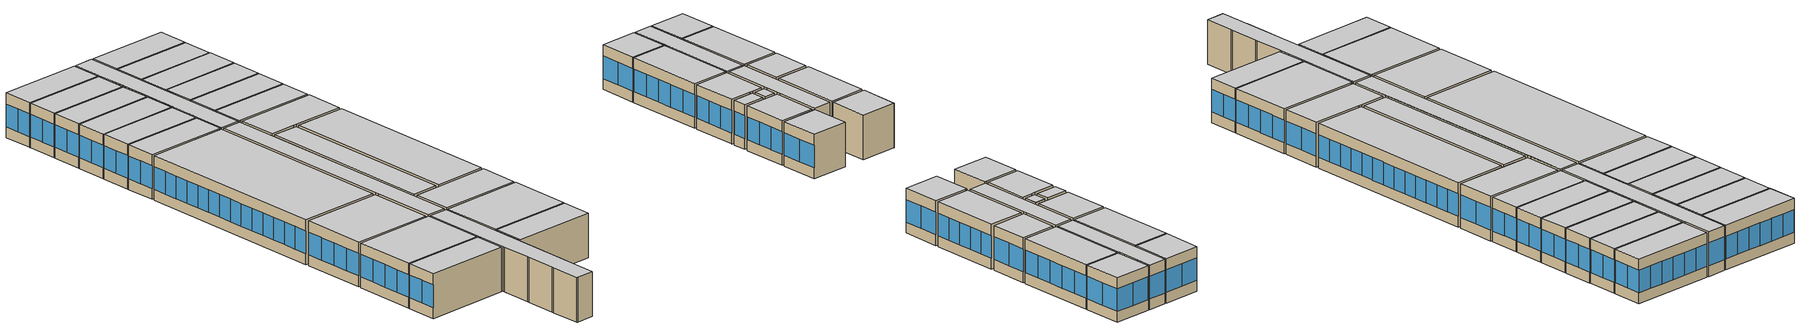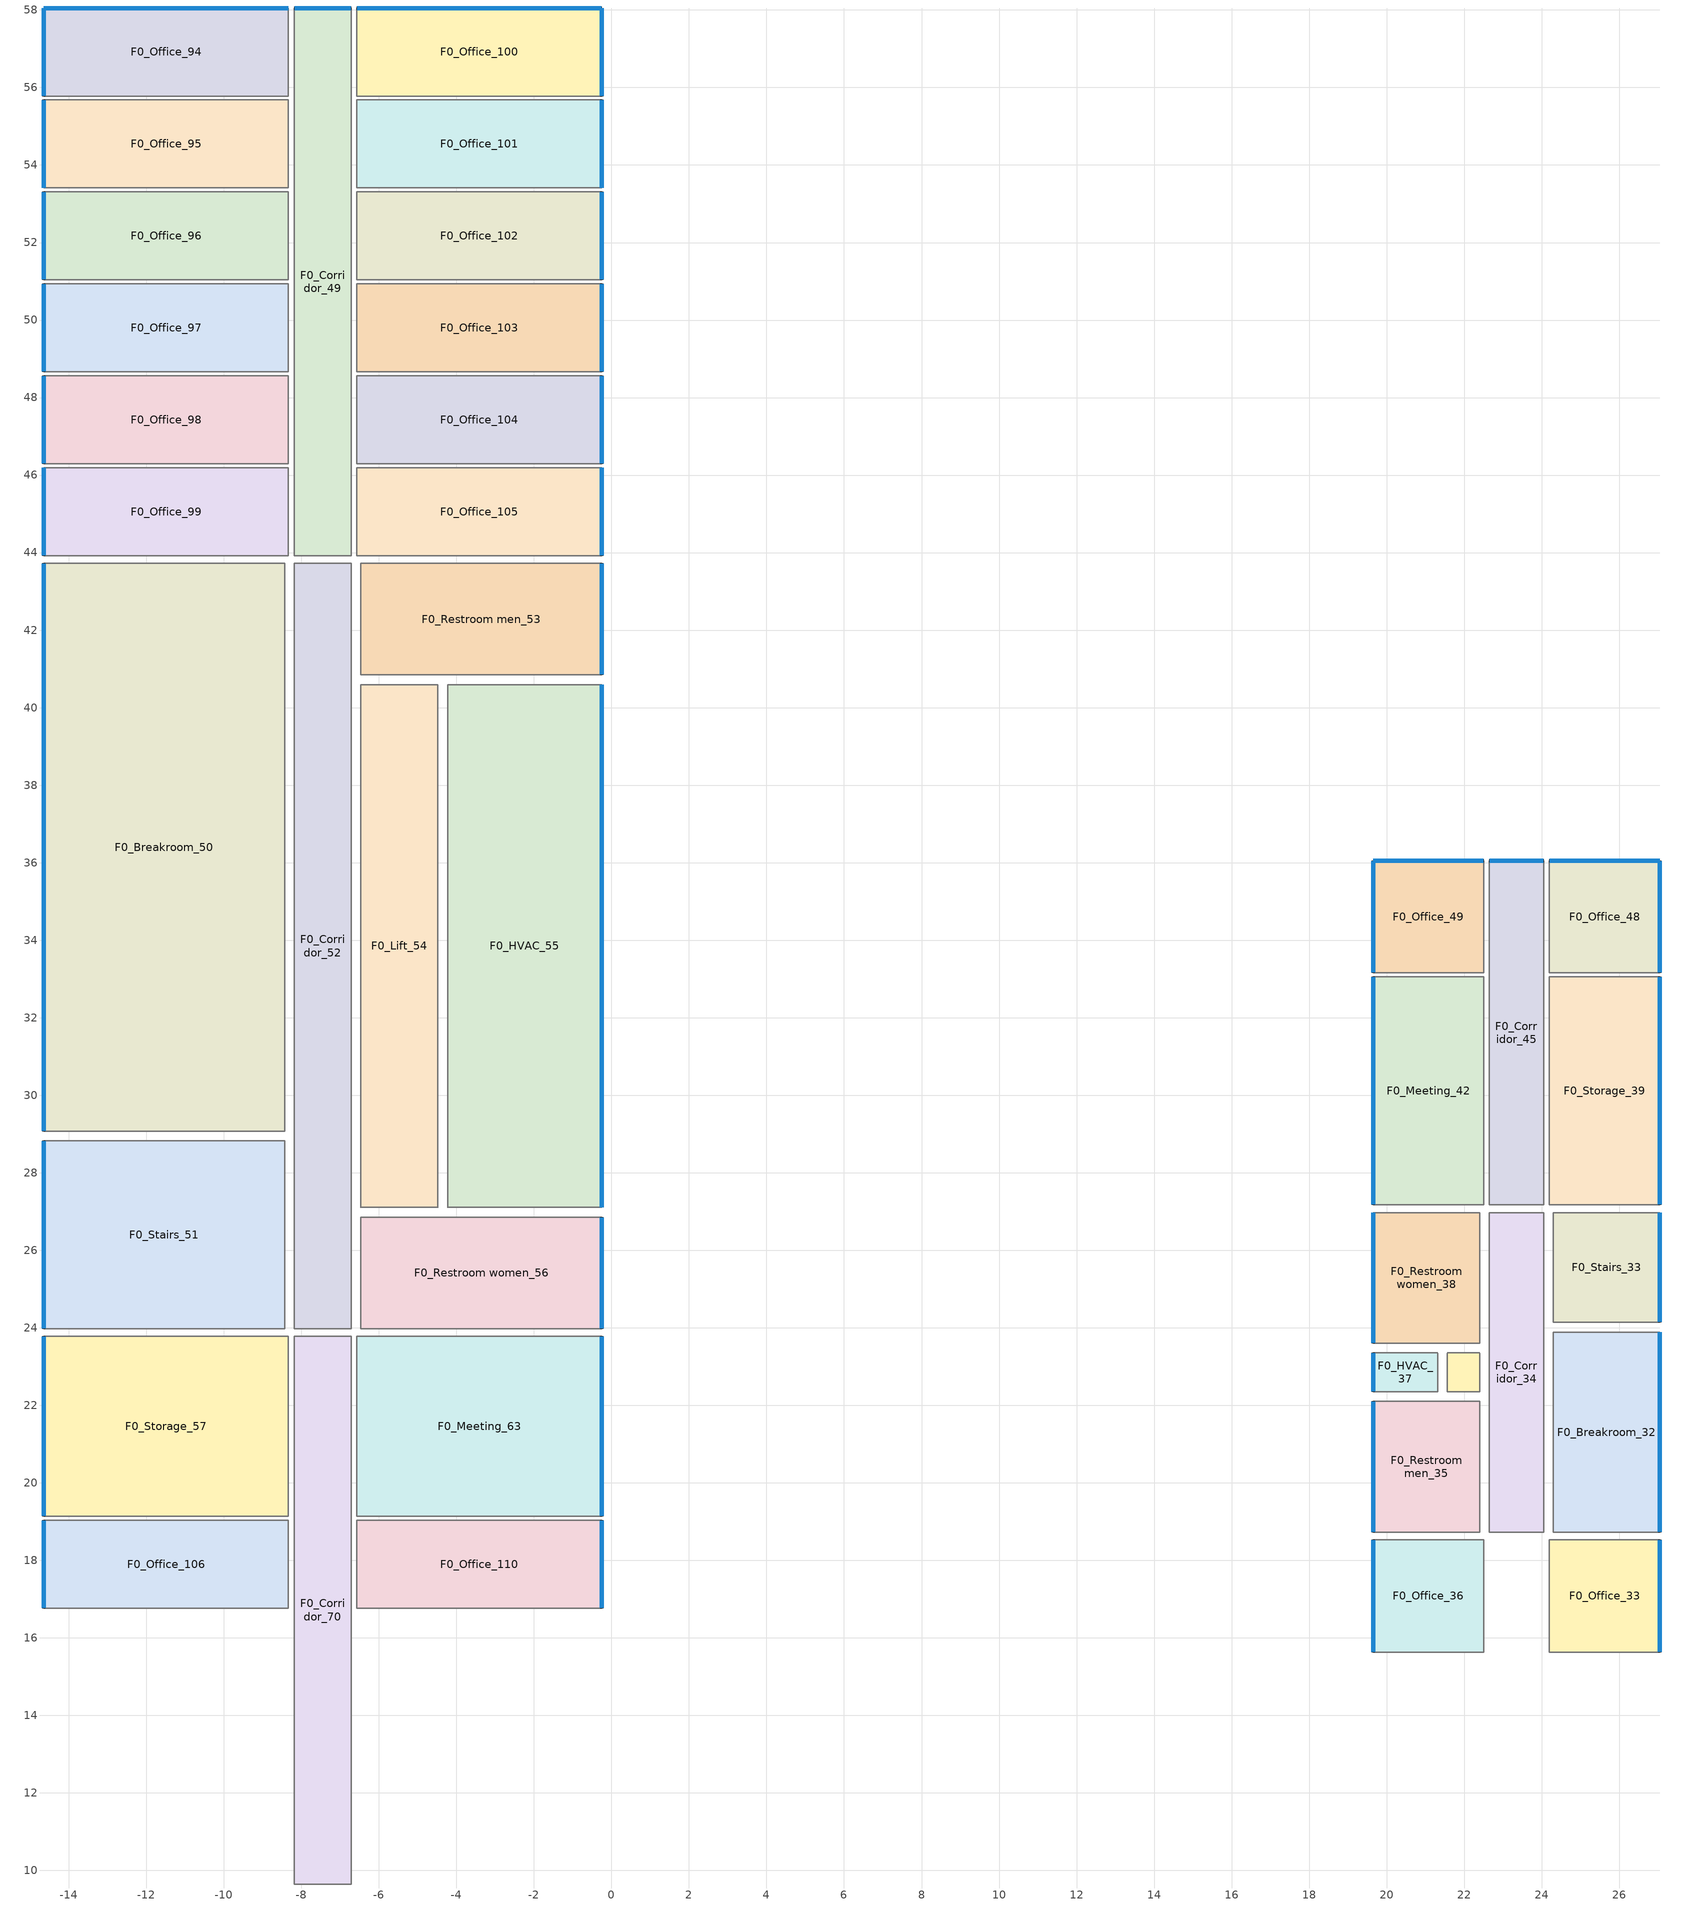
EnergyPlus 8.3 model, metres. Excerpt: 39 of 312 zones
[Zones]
F0_Office_33
 floor to F0_Office_14 (Geschossdecke): 27.05,15.63 24.2,15.63 24.2,18.53 27.05,18.53 z3.58
 wall outside (Aussenwand): 27.05,15.63 27.05,18.53 z3.58:6.85
 wall to F0_Corridor_31 (BüroTrennwandFlur): 24.2,18.53 24.2,15.63 z3.57:6.85
 wall adiabatic (BüroTrennwandFlur): 24.3,18.53 24.2,18.53 z3.57:6.85
 wall to F0_Breakroom_32 (BürotrennwandKern): 27.05,18.53 24.3,18.53 z3.57:6.85
 wall to F0_Office_32 (Bürotrennwand): 24.2,15.63 27.05,15.63 z3.57:6.85
 window (WindowConstruction_1001): 27.05,15.64 27.05,17.08 / 27.05,17.09 27.05,18.52 z4.38:6.03
 ceiling to F0_Office_52 (Geschossdecke_Rev): 27.05,18.53 24.2,18.53 24.2,15.63 27.05,15.63 z6.85
F0_Office_36
 floor to F0_Office_17 (Geschossdecke): 22.5,15.63 19.65,15.63 19.65,18.53 22.5,18.53 z3.58
 wall outside (Aussenwand): 19.65,18.53 19.65,15.63 z3.58:6.85
 wall adiabatic (BüroTrennwandFlur): 22.5,18.53 22.4,18.53 z3.57:6.85
 wall to F0_Restroom men_35 (BürotrennwandKern): 22.4,18.53 19.65,18.53 z3.57:6.85
 wall to F0_Corridor_31 (BüroTrennwandFlur): 22.5,15.63 22.5,18.53 z3.57:6.85
 wall to F0_Office_35 (Bürotrennwand): 19.65,15.63 22.5,15.63 z3.57:6.85
 window (WindowConstruction_1001): 19.65,18.52 19.65,17.09 / 19.65,17.08 19.65,15.64 z4.38:6.03
 ceiling to F0_Office_55 (Geschossdecke_Rev): 22.5,18.53 19.65,18.53 19.65,15.63 22.5,15.63 z6.85
F0_Office_48
 floor to F0_Office_18 (Geschossdecke): 27.05,33.16 24.2,33.16 24.2,36.05 27.05,36.05 z3.58
 wall outside (Aussenwand): 27.05,33.16 27.05,36.05 24.2,36.05 z3.58:6.85
 wall to F0_Corridor_45 (BüroTrennwandFlur): 24.2,36.05 24.2,33.16 z3.57:6.85
 wall to F0_Storage_39 (Bürotrennwand): 24.2,33.16 27.05,33.16 z3.57:6.85
 window (WindowConstruction_1001): 27.04,36.05 25.63,36.05 / 25.62,36.05 24.21,36.05 / 27.05,33.17 27.05,34.6 / 27.05,34.61 27.05,36.04 z4.38:6.03
 ceiling to F0_Office_66 (Geschossdecke_Rev): 27.05,36.05 24.2,36.05 24.2,33.16 27.05,33.16 z6.85
F0_Office_49
 floor to F0_Office_30 (Geschossdecke): 22.5,33.16 19.65,33.16 19.65,36.05 22.5,36.05 z3.58
 wall outside (Aussenwand): 22.5,36.05 19.65,36.05 19.65,33.16 z3.58:6.85
 wall to F0_Corridor_45 (BüroTrennwandFlur): 22.5,33.16 22.5,36.05 z3.57:6.85
 wall to F0_Meeting_42 (Bürotrennwand): 19.65,33.16 22.5,33.16 z3.57:6.85
 window (WindowConstruction_1001): 19.65,36.04 19.65,34.61 / 19.65,34.6 19.65,33.17 / 22.49,36.05 21.08,36.05 / 21.07,36.05 19.66,36.05 z4.38:6.03
 ceiling to F0_Office_67 (Geschossdecke_Rev): 22.5,36.05 19.65,36.05 19.65,33.16 22.5,33.16 z6.85
F0_Corridor_45
 floor to F0_Corridor_22 (Geschossdecke): 24.05,27.17 22.65,27.17 22.65,36.05 24.05,36.05 z3.58
 wall outside (Aussenwand): 24.05,36.05 22.65,36.05 z3.58:6.85
 wall adiabatic (BüroTrennwandFlur): 22.65,33.16 22.65,33.06 / 24.05,33.06 24.05,33.16 z3.57:6.85
 wall to F0_Meeting_42 (BüroTrennwandFlur): 22.65,33.06 22.65,27.17 z3.57:6.85
 wall to F0_Storage_39 (BüroTrennwandFlur): 24.05,27.17 24.05,33.06 z3.57:6.85
 wall to F0_Corridor_34 (BürotrennwandKern): 22.65,27.17 24.05,27.17 z3.57:6.85
 window (WindowConstruction_1001): 24.04,36.05 22.66,36.05 z4.38:6.04
 ceiling to F0_Corridor_68 (Geschossdecke_Rev): 24.05,36.05 22.65,36.05 22.65,27.17 24.05,27.17 z6.85
F0_Storage_39
 floor to F0_Storage_16 (Geschossdecke): 27.05,27.17 24.2,27.17 24.2,33.06 27.05,33.06 z3.58
 wall outside (Aussenwand): 27.05,27.17 27.05,33.06 z3.58:6.85
 wall adiabatic (BüroTrennwandFlur): 24.2,27.17 24.3,27.17 z3.57:6.85
 wall to F0_Stairs_33 (BürotrennwandKern): 24.3,27.17 27.05,27.17 z3.57:6.85
 window (WindowConstruction_1001): 27.05,27.18 27.05,28.35 / 27.05,28.36 27.05,29.52 / 27.05,29.53 27.05,30.7 / 27.05,30.71 27.05,31.87 / 27.05,31.88 27.05,33.05 z4.38:6.03
 ceiling to F0_Storage_62 (Geschossdecke_Rev): 27.05,33.06 24.2,33.06 24.2,27.17 27.05,27.17 z6.85
F0_Meeting_42
 floor to F0_Meeting_19 (Geschossdecke): 22.5,27.17 19.65,27.17 19.65,33.06 22.5,33.06 z3.58
 wall outside (Aussenwand): 19.65,33.06 19.65,27.17 z3.58:6.85
 wall adiabatic (BüroTrennwandFlur): 22.4,27.17 22.5,27.17 z3.57:6.85
 wall to F0_Restroom women_38 (BürotrennwandKern): 19.65,27.17 22.4,27.17 z3.57:6.85
 window (WindowConstruction_1001): 19.65,33.05 19.65,31.88 / 19.65,31.87 19.65,30.71 / 19.65,30.7 19.65,29.53 / 19.65,29.52 19.65,28.36 / 19.65,28.35 19.65,27.18 z4.38:6.03
 ceiling to F0_Meeting_65 (Geschossdecke_Rev): 22.5,33.06 19.65,33.06 19.65,27.17 22.5,27.17 z6.85
F0_Breakroom_32
 floor to F0_Breakroom_9 (Geschossdecke): 27.05,18.73 24.3,18.73 24.3,23.89 27.05,23.89 z3.58
 wall outside (Aussenwand): 27.05,18.73 27.05,23.89 z3.58:6.85
 wall to F0_Corridor_34 (TreppeKern): 24.3,23.89 24.3,18.73 z3.57:6.85
 wall to F0_Stairs_33 (TreppeKern): 27.05,23.89 24.3,23.89 z3.57:6.85
 window (WindowConstruction_1001): 27.05,18.74 27.05,19.76 / 27.05,19.77 27.05,20.79 / 27.05,20.8 27.05,21.82 / 27.05,21.83 27.05,22.85 / 27.05,22.86 27.05,23.88 z4.38:6.03
 ceiling to F0_Breakroom_55 (Geschossdecke_Rev): 27.05,23.89 24.3,23.89 24.3,18.73 27.05,18.73 z6.85
F0_Restroom men_35
 floor to F0_Restroom men_12 (Geschossdecke): 22.4,18.73 19.65,18.73 19.65,22.1 22.4,22.1 z3.58
 wall outside (Aussenwand): 19.65,22.1 19.65,18.73 z3.58:6.85
 wall adiabatic (BüroTrennwandFlur): 21.57,22.1 21.32,22.1 z3.57:6.85
 wall to F0_Lift_36 (TreppeKern): 22.4,22.1 21.57,22.1 z3.57:6.85
 wall to F0_HVAC_37 (TreppeKern): 21.32,22.1 19.65,22.1 z3.57:6.85
 wall to F0_Corridor_34 (TreppeKern): 22.4,18.73 22.4,22.1 z3.57:6.85
 window (WindowConstruction_1001): 19.65,22.09 19.65,20.98 / 19.65,20.97 19.65,19.86 / 19.65,19.85 19.65,18.74 z4.38:6.03
 ceiling to F0_Restroom men_58 (Geschossdecke_Rev): 22.4,22.1 19.65,22.1 19.65,18.73 22.4,18.73 z6.85
F0_Corridor_34
 floor to F0_Corridor_11 (Geschossdecke): 24.05,18.73 22.65,18.73 22.65,26.97 24.05,26.97 z3.58
 wall adiabatic (BüroTrennwandFlur): 22.65,22.35 22.65,22.1 / 22.65,23.6 22.65,23.35 / 24.05,23.89 24.05,24.14 z3.57:6.85
 wall to F0_Lift_36 (TreppeKern): 22.65,23.35 22.65,22.35 z3.57:6.85
 wall to F0_Restroom women_38 (TreppeKern): 22.65,26.97 22.65,23.6 z3.57:6.85
 wall to F0_Stairs_33 (TreppeKern): 24.05,24.14 24.05,26.97 z3.57:6.85
 wall to F0_Corridor_31 (BürotrennwandKern): 22.65,18.73 24.05,18.73 z3.57:6.85
 ceiling to F0_Corridor_57 (Geschossdecke_Rev): 24.05,26.97 22.65,26.97 22.65,18.73 24.05,18.73 z6.85
F0_Lift_36
 floor to F0_Lift_13 (Geschossdecke): 22.4,22.35 21.57,22.35 21.57,23.35 22.4,23.35 z3.58
 wall to F0_HVAC_37 (TreppeKern): 21.57,23.35 21.57,22.35 z3.57:6.85
 wall to F0_Restroom women_38 (TreppeKern): 22.4,23.35 21.57,23.35 z3.57:6.85
 ceiling to F0_Lift_59 (Geschossdecke_Rev): 22.4,23.35 21.57,23.35 21.57,22.35 22.4,22.35 z6.85
F0_HVAC_37
 floor to F0_HVAC_14 (Geschossdecke): 21.32,22.35 19.65,22.35 19.65,23.35 21.32,23.35 z3.58
 wall outside (Aussenwand): 19.65,23.35 19.65,22.35 z3.58:6.85
 wall to F0_Restroom women_38 (TreppeKern): 21.32,23.35 19.65,23.35 z3.57:6.85
 window (WindowConstruction_1001): 19.65,23.34 19.65,22.36 z4.38:6.05
 ceiling to F0_HVAC_60 (Geschossdecke_Rev): 21.32,23.35 19.65,23.35 19.65,22.35 21.32,22.35 z6.85
F0_Stairs_33
 floor to F0_Stairs_10 (Geschossdecke): 27.05,24.14 24.3,24.14 24.3,26.97 27.05,26.97 z3.58
 wall outside (Aussenwand): 27.05,24.14 27.05,26.97 z3.58:6.85
 window (WindowConstruction_1001): 27.05,24.15 27.05,25.55 / 27.05,25.56 27.05,26.96 z4.38:6.03
 ceiling to F0_Stairs_56 (Geschossdecke_Rev): 27.05,26.97 24.3,26.97 24.3,24.14 27.05,24.14 z6.85
F0_Restroom women_38
 floor to F0_Restroom women_15 (Geschossdecke): 22.4,23.6 19.65,23.6 19.65,26.97 22.4,26.97 z3.58
 wall outside (Aussenwand): 19.65,26.97 19.65,23.6 z3.58:6.85
 wall adiabatic (BüroTrennwandFlur): 21.32,23.6 21.57,23.6 z3.57:6.85
 window (WindowConstruction_1001): 19.65,26.96 19.65,25.85 / 19.65,25.84 19.65,24.73 / 19.65,24.72 19.65,23.61 z4.38:6.03
 ceiling to F0_Restroom women_61 (Geschossdecke_Rev): 22.4,26.97 19.65,26.97 19.65,23.6 22.4,23.6 z6.85
F0_Office_94
 floor to F0_Office_19 (Geschossdecke): -8.33,55.78 -14.65,55.78 -14.65,58.05 -8.33,58.05 z3.58
 wall outside (Aussenwand): -8.33,58.05 -14.65,58.05 -14.65,55.78 z3.58:6.85
 wall to F0_Corridor_49 (BüroTrennwandFlur): -8.33,55.78 -8.33,58.05 z3.57:6.85
 wall to F0_Office_95 (Bürotrennwand): -14.65,55.78 -8.33,55.78 z3.57:6.85
 window (WindowConstruction_1001): -14.65,58.04 -14.65,56.92 / -14.65,56.91 -14.65,55.79 / -8.34,58.05 -9.38,58.05 / -9.39,58.05 -10.43,58.05 / -10.44,58.05 -11.49,58.05 / -11.5,58.05 -12.54,58.05 / -12.55,58.05 -13.59,58.05 / -13.6,58.05 -14.64,58.05 z4.38:6.03
 ceiling to F0_Office_114 (Geschossdecke_Rev): -8.33,58.05 -14.65,58.05 -14.65,55.78 -8.33,55.78 z6.85
F0_Office_95
 floor to F0_Office_37 (Geschossdecke): -8.33,53.41 -14.65,53.41 -14.65,55.68 -8.33,55.68 z3.58
 wall outside (Aussenwand): -14.65,55.68 -14.65,53.41 z3.58:6.85
 wall to F0_Corridor_49 (BüroTrennwandFlur): -8.33,53.41 -8.33,55.68 z3.57:6.85
 wall to F0_Office_96 (Bürotrennwand): -14.65,53.41 -8.33,53.41 z3.57:6.85
 window (WindowConstruction_1001): -14.65,55.67 -14.65,54.55 / -14.65,54.54 -14.65,53.42 z4.38:6.03
 ceiling to F0_Office_115 (Geschossdecke_Rev): -8.33,55.68 -14.65,55.68 -14.65,53.41 -8.33,53.41 z6.85
F0_Office_96
 floor to F0_Office_68 (Geschossdecke): -8.33,51.03 -14.65,51.03 -14.65,53.31 -8.33,53.31 z3.58
 wall outside (Aussenwand): -14.65,53.31 -14.65,51.04 z3.58:6.85
 wall to F0_Corridor_49 (BüroTrennwandFlur): -8.33,51.03 -8.33,53.31 z3.57:6.85
 wall to F0_Office_97 (Bürotrennwand): -14.65,51.04 -8.33,51.04 z3.57:6.85
 window (WindowConstruction_1001): -14.65,53.3 -14.65,52.18 / -14.65,52.17 -14.65,51.05 z4.38:6.03
 ceiling to F0_Office_116 (Geschossdecke_Rev): -8.33,53.31 -14.65,53.31 -14.65,51.03 -8.33,51.03 z6.85
F0_Office_97
 floor to F0_Office_69 (Geschossdecke): -8.33,48.66 -14.65,48.66 -14.65,50.94 -8.33,50.94 z3.58
 wall outside (Aussenwand): -14.65,50.94 -14.65,48.66 z3.58:6.85
 wall to F0_Corridor_49 (BüroTrennwandFlur): -8.33,48.66 -8.33,50.94 z3.57:6.85
 wall to F0_Office_98 (Bürotrennwand): -14.65,48.66 -8.33,48.66 z3.57:6.85
 window (WindowConstruction_1001): -14.65,50.93 -14.65,49.8 / -14.65,49.8 -14.65,48.67 z4.38:6.03
 ceiling to F0_Office_117 (Geschossdecke_Rev): -8.33,50.94 -14.65,50.94 -14.65,48.66 -8.33,48.66 z6.85
F0_Office_98
 floor to F0_Office_70 (Geschossdecke): -8.33,46.29 -14.65,46.29 -14.65,48.56 -8.33,48.56 z3.58
 wall outside (Aussenwand): -14.65,48.56 -14.65,46.29 z3.58:6.85
 wall to F0_Corridor_49 (BüroTrennwandFlur): -8.33,46.29 -8.33,48.56 z3.57:6.85
 wall to F0_Office_99 (Bürotrennwand): -14.65,46.29 -8.33,46.29 z3.57:6.85
 window (WindowConstruction_1001): -14.65,48.55 -14.65,47.43 / -14.65,47.42 -14.65,46.3 z4.38:6.03
 ceiling to F0_Office_118 (Geschossdecke_Rev): -8.33,48.56 -14.65,48.56 -14.65,46.29 -8.33,46.29 z6.85
F0_Office_99
 floor to F0_Office_77 (Geschossdecke): -8.33,43.92 -14.65,43.92 -14.65,46.19 -8.33,46.19 z3.58
 wall outside (Aussenwand): -14.65,46.19 -14.65,43.92 z3.58:6.85
 wall to F0_Corridor_49 (BüroTrennwandFlur): -8.33,43.92 -8.33,46.19 z3.57:6.85
 wall adiabatic (BüroTrennwandFlur): -8.43,43.92 -8.33,43.92 z3.57:6.85
 wall to F0_Breakroom_50 (BürotrennwandKern): -14.65,43.92 -8.43,43.92 z3.57:6.85
 window (WindowConstruction_1001): -14.65,46.18 -14.65,45.06 / -14.65,45.05 -14.65,43.93 z4.38:6.03
 ceiling to F0_Office_119 (Geschossdecke_Rev): -8.33,46.19 -14.65,46.19 -14.65,43.92 -8.33,43.92 z6.85
F0_Office_100
 floor to F0_Office_78 (Geschossdecke): -0.25,55.78 -6.57,55.78 -6.57,58.05 -0.25,58.05 z3.58
 wall outside (Aussenwand): -0.25,55.78 -0.25,58.05 -6.57,58.05 z3.58:6.85
 wall to F0_Office_101 (Bürotrennwand): -6.57,55.78 -0.25,55.78 z3.57:6.85
 wall to F0_Corridor_49 (BüroTrennwandFlur): -6.57,58.05 -6.57,55.78 z3.57:6.85
 window (WindowConstruction_1001): -0.25,55.79 -0.25,56.91 / -0.25,56.92 -0.25,58.04 / -0.26,58.05 -1.3,58.05 / -1.31,58.05 -2.35,58.05 / -2.36,58.05 -3.4,58.05 / -3.41,58.05 -4.46,58.05 / -4.47,58.05 -5.51,58.05 / -5.52,58.05 -6.56,58.05 z4.38:6.03
 ceiling to F0_Office_120 (Geschossdecke_Rev): -0.25,58.05 -6.57,58.05 -6.57,55.78 -0.25,55.78 z6.85
F0_Office_101
 floor to F0_Office_79 (Geschossdecke): -0.25,53.41 -6.57,53.41 -6.57,55.68 -0.25,55.68 z3.58
 wall outside (Aussenwand): -0.25,53.41 -0.25,55.68 z3.58:6.85
 wall to F0_Office_102 (Bürotrennwand): -6.57,53.41 -0.25,53.41 z3.57:6.85
 wall to F0_Corridor_49 (BüroTrennwandFlur): -6.57,55.68 -6.57,53.41 z3.57:6.85
 window (WindowConstruction_1001): -0.25,53.42 -0.25,54.54 / -0.25,54.55 -0.25,55.67 z4.38:6.03
 ceiling to F0_Office_121 (Geschossdecke_Rev): -0.25,55.68 -6.57,55.68 -6.57,53.41 -0.25,53.41 z6.85
F0_Office_102
 floor to F0_Office_80 (Geschossdecke): -0.25,51.03 -6.57,51.03 -6.57,53.31 -0.25,53.31 z3.58
 wall outside (Aussenwand): -0.25,51.04 -0.25,53.31 z3.58:6.85
 wall to F0_Office_103 (Bürotrennwand): -6.57,51.04 -0.25,51.04 z3.57:6.85
 wall to F0_Corridor_49 (BüroTrennwandFlur): -6.57,53.31 -6.57,51.03 z3.57:6.85
 window (WindowConstruction_1001): -0.25,51.05 -0.25,52.17 / -0.25,52.18 -0.25,53.3 z4.38:6.03
 ceiling to F0_Office_122 (Geschossdecke_Rev): -0.25,53.31 -6.57,53.31 -6.57,51.03 -0.25,51.03 z6.85
F0_Office_103
 floor to F0_Office_81 (Geschossdecke): -0.25,48.66 -6.57,48.66 -6.57,50.94 -0.25,50.94 z3.58
 wall outside (Aussenwand): -0.25,48.66 -0.25,50.94 z3.58:6.85
 wall to F0_Office_104 (Bürotrennwand): -6.57,48.66 -0.25,48.66 z3.57:6.85
 wall to F0_Corridor_49 (BüroTrennwandFlur): -6.57,50.94 -6.57,48.66 z3.57:6.85
 window (WindowConstruction_1001): -0.25,48.67 -0.25,49.8 / -0.25,49.8 -0.25,50.93 z4.38:6.03
 ceiling to F0_Office_123 (Geschossdecke_Rev): -0.25,50.94 -6.57,50.94 -6.57,48.66 -0.25,48.66 z6.85
F0_Office_104
 floor to F0_Office_82 (Geschossdecke): -0.25,46.29 -6.57,46.29 -6.57,48.56 -0.25,48.56 z3.58
 wall outside (Aussenwand): -0.25,46.29 -0.25,48.56 z3.58:6.85
 wall to F0_Office_105 (Bürotrennwand): -6.57,46.29 -0.25,46.29 z3.57:6.85
 wall to F0_Corridor_49 (BüroTrennwandFlur): -6.57,48.56 -6.57,46.29 z3.57:6.85
 window (WindowConstruction_1001): -0.25,46.3 -0.25,47.42 / -0.25,47.43 -0.25,48.55 z4.38:6.03
 ceiling to F0_Office_124 (Geschossdecke_Rev): -0.25,48.56 -6.57,48.56 -6.57,46.29 -0.25,46.29 z6.85
F0_Office_105
 floor to F0_Office_83 (Geschossdecke): -0.25,43.92 -6.57,43.92 -6.57,46.19 -0.25,46.19 z3.58
 wall outside (Aussenwand): -0.25,43.92 -0.25,46.19 z3.58:6.85
 wall adiabatic (BüroTrennwandFlur): -6.57,43.92 -6.47,43.92 z3.57:6.85
 wall to F0_Restroom men_53 (BürotrennwandKern): -6.47,43.92 -0.25,43.92 z3.57:6.85
 wall to F0_Corridor_49 (BüroTrennwandFlur): -6.57,46.19 -6.57,43.92 z3.57:6.85
 window (WindowConstruction_1001): -0.25,43.93 -0.25,45.05 / -0.25,45.06 -0.25,46.18 z4.38:6.03
 ceiling to F0_Office_125 (Geschossdecke_Rev): -0.25,46.19 -6.57,46.19 -6.57,43.92 -0.25,43.92 z6.85
F0_Corridor_49
 floor to F0_Corridor_14 (Geschossdecke): -6.72,43.92 -8.18,43.92 -8.18,58.05 -6.72,58.05 z3.58
 wall outside (Aussenwand): -6.72,58.05 -8.18,58.05 z3.58:6.85
 wall adiabatic (BüroTrennwandFlur): -6.72,55.68 -6.72,55.78 / -6.72,50.94 -6.72,51.03 / -6.72,46.19 -6.72,46.29 / -6.72,48.56 -6.72,48.66 / -6.72,53.31 -6.72,53.41 / -8.18,55.78 -8.18,55.68 / -8.18,51.03 -8.18,50.94 / -8.18,46.29 -8.18,46.19 / -8.18,48.66 -8.18,48.56 / -8.18,53.41 -8.18,53.31 z3.57:6.85
 wall to F0_Corridor_52 (BürotrennwandKern): -8.18,43.92 -6.72,43.92 z3.57:6.85
 window (WindowConstruction_1001): -6.73,58.05 -8.17,58.05 z4.38:6.04
 ceiling to F0_Corridor_84 (Geschossdecke_Rev): -6.72,58.05 -8.18,58.05 -8.18,43.92 -6.72,43.92 z6.85
F0_Office_106
 floor to F0_Office_84 (Geschossdecke): -8.33,16.76 -14.65,16.76 -14.65,19.04 -8.33,19.04 z3.58
 wall outside (Aussenwand): -14.65,19.04 -14.65,16.76 z3.58:6.85
 wall to F0_Corridor_70 (BüroTrennwandFlur): -8.33,16.76 -8.33,19.04 z3.57:6.85
 wall to F0_Office_107 (Bürotrennwand): -14.65,16.76 -8.33,16.76 z3.57:6.85
 wall to F0_Storage_57 (Bürotrennwand): -8.33,19.04 -14.65,19.04 z3.57:6.85
 window (WindowConstruction_1001): -14.65,19.03 -14.65,17.91 / -14.65,17.89 -14.65,16.77 z4.38:6.03
 ceiling to F0_Office_126 (Geschossdecke_Rev): -8.33,19.04 -14.65,19.04 -14.65,16.76 -8.33,16.76 z6.85
F0_Office_110
 floor to F0_Office_89 (Geschossdecke): -0.25,16.76 -6.57,16.76 -6.57,19.04 -0.25,19.04 z3.58
 wall outside (Aussenwand): -0.25,16.76 -0.25,19.04 z3.58:6.85
 wall to F0_Office_111 (Bürotrennwand): -6.57,16.76 -0.25,16.76 z3.57:6.85
 wall to F0_Corridor_70 (BüroTrennwandFlur): -6.57,19.04 -6.57,16.76 z3.57:6.85
 wall to F0_Meeting_63 (Bürotrennwand): -0.25,19.04 -6.57,19.04 z3.57:6.85
 window (WindowConstruction_1001): -0.25,16.77 -0.25,17.89 / -0.25,17.91 -0.25,19.03 z4.38:6.03
 ceiling to F0_Office_130 (Geschossdecke_Rev): -0.25,19.04 -6.57,19.04 -6.57,16.76 -0.25,16.76 z6.85
F0_Corridor_70
 floor to F0_Corridor_35 (Geschossdecke): -6.72,9.65 -8.18,9.65 -8.18,23.78 -6.72,23.78 z3.58
 wall adiabatic (BüroTrennwandFlur): -6.72,19.04 -6.72,19.14 / -6.72,14.29 -6.72,14.39 / -6.72,11.92 -6.72,12.02 / -6.72,16.66 -6.72,16.76 / -8.18,9.65 -8.08,9.65 / -8.18,19.14 -8.18,19.04 / -8.18,14.39 -8.18,14.29 / -8.18,12.02 -8.18,11.92 / -8.18,16.76 -8.18,16.66 z3.57:6.85
 wall to F0_Office_111 (BüroTrennwandFlur): -6.72,14.39 -6.72,16.66 z3.57:6.85
 wall to F0_Office_112 (BüroTrennwandFlur): -6.72,12.02 -6.72,14.29 z3.57:6.85
 wall to F0_Office_113 (BüroTrennwandFlur): -6.72,9.65 -6.72,11.92 z3.57:6.85
 wall to F0_Meeting_63 (BüroTrennwandFlur): -6.72,19.14 -6.72,23.78 z3.57:6.85
 wall to F4_OpenSpace_163 (BürotrennwandKern): -8.08,9.65 -6.72,9.65 z3.57:6.85
 wall to F0_Office_107 (BüroTrennwandFlur): -8.18,16.66 -8.18,14.39 z3.57:6.85
 wall to F0_Office_108 (BüroTrennwandFlur): -8.18,14.29 -8.18,12.02 z3.57:6.85
 wall to F0_Office_109 (BüroTrennwandFlur): -8.18,11.92 -8.18,9.65 z3.57:6.85
 wall to F0_Storage_57 (BüroTrennwandFlur): -8.18,23.78 -8.18,19.14 z3.57:6.85
 wall to F0_Corridor_52 (BürotrennwandKern): -6.72,23.78 -8.18,23.78 z3.57:6.85
 ceiling to F0_Corridor_104 (Geschossdecke_Rev): -6.72,23.78 -8.18,23.78 -8.18,9.65 -6.72,9.65 z6.85
F0_Storage_57
 floor to F0_Storage_22 (Geschossdecke): -8.33,19.14 -14.65,19.14 -14.65,23.78 -8.33,23.78 z3.58
 wall outside (Aussenwand): -14.65,23.78 -14.65,19.14 z3.58:6.85
 wall adiabatic (BüroTrennwandFlur): -8.33,23.78 -8.43,23.78 z3.57:6.85
 wall to F0_Stairs_51 (BürotrennwandKern): -8.43,23.78 -14.65,23.78 z3.57:6.85
 window (WindowConstruction_1001): -14.65,23.77 -14.65,22.62 / -14.65,22.61 -14.65,21.46 / -14.65,21.45 -14.65,20.3 / -14.65,20.29 -14.65,19.15 z4.38:6.03
 ceiling to F0_Storage_92 (Geschossdecke_Rev): -8.33,23.78 -14.65,23.78 -14.65,19.14 -8.33,19.14 z6.85
F0_Meeting_63
 floor to F0_Meeting_28 (Geschossdecke): -0.25,19.14 -6.57,19.14 -6.57,23.78 -0.25,23.78 z3.58
 wall outside (Aussenwand): -0.25,19.14 -0.25,23.78 z3.58:6.85
 wall adiabatic (BüroTrennwandFlur): -6.47,23.78 -6.57,23.78 z3.57:6.85
 wall to F0_Restroom women_56 (BürotrennwandKern): -0.25,23.78 -6.47,23.78 z3.57:6.85
 window (WindowConstruction_1001): -0.25,19.15 -0.25,20.29 / -0.25,20.3 -0.25,21.45 / -0.25,21.46 -0.25,22.61 / -0.25,22.62 -0.25,23.77 z4.38:6.03
 ceiling to F0_Meeting_98 (Geschossdecke_Rev): -0.25,23.78 -6.57,23.78 -6.57,19.14 -0.25,19.14 z6.85
F0_Breakroom_50
 floor to F0_Breakroom_15 (Geschossdecke): -8.43,29.08 -14.65,29.08 -14.65,43.72 -8.43,43.72 z3.58
 wall outside (Aussenwand): -14.65,43.72 -14.65,29.08 z3.58:6.85
 wall to F0_Corridor_52 (TreppeKern): -8.43,29.08 -8.43,43.72 z3.57:6.85
 wall to F0_Stairs_51 (TreppeKern): -14.65,29.08 -8.43,29.08 z3.57:6.85
 window (WindowConstruction_1001): -14.65,43.71 -14.65,42.68 / -14.65,42.67 -14.65,41.63 / -14.65,41.62 -14.65,40.59 / -14.65,40.58 -14.65,39.54 / -14.65,39.53 -14.65,38.49 / -14.65,38.48 -14.65,37.45 / -14.65,37.44 -14.65,36.4 / -14.65,36.39 -14.65,35.36 / -14.65,35.35 -14.65,34.31 / -14.65,34.3 -14.65,33.27 / -14.65,33.26 -14.65,32.22 / -14.65,32.21 -14.65,31.18 / -14.65,31.17 -14.65,30.13 / -14.65,30.12 -14.65,29.09 z4.38:6.03
 ceiling to F0_Breakroom_85 (Geschossdecke_Rev): -8.43,43.72 -14.65,43.72 -14.65,29.08 -8.43,29.08 z6.85
F0_Restroom men_53
 floor to F0_Restroom men_18 (Geschossdecke): -0.25,40.85 -6.47,40.85 -6.47,43.72 -0.25,43.72 z3.58
 wall outside (Aussenwand): -0.25,40.85 -0.25,43.72 z3.58:6.85
 wall adiabatic (BüroTrennwandFlur): -4.48,40.85 -4.23,40.85 z3.57:6.85
 wall to F0_Lift_54 (TreppeKern): -6.47,40.85 -4.48,40.85 z3.57:6.85
 wall to F0_HVAC_55 (TreppeKern): -4.23,40.85 -0.25,40.85 z3.57:6.85
 wall to F0_Corridor_52 (TreppeKern): -6.47,43.72 -6.47,40.85 z3.57:6.85
 window (WindowConstruction_1001): -0.25,40.86 -0.25,42.28 / -0.25,42.29 -0.25,43.71 z4.38:6.03
 ceiling to F0_Restroom men_88 (Geschossdecke_Rev): -0.25,43.72 -6.47,43.72 -6.47,40.85 -0.25,40.85 z6.85
F0_Corridor_52
 floor to F0_Corridor_17 (Geschossdecke): -6.72,23.98 -8.18,23.98 -8.18,43.72 -6.72,43.72 z3.58
 wall adiabatic (BüroTrennwandFlur): -6.72,26.85 -6.72,27.1 / -6.72,40.6 -6.72,40.85 / -8.18,29.08 -8.18,28.83 z3.57:6.85
 wall to F0_Lift_54 (TreppeKern): -6.72,27.1 -6.72,40.6 z3.57:6.85
 wall to F0_Restroom women_56 (TreppeKern): -6.72,23.98 -6.72,26.85 z3.57:6.85
 wall to F0_Stairs_51 (TreppeKern): -8.18,28.83 -8.18,23.98 z3.57:6.85
 ceiling to F0_Corridor_87 (Geschossdecke_Rev): -6.72,43.72 -8.18,43.72 -8.18,23.98 -6.72,23.98 z6.85
F0_Lift_54
 floor to F0_Lift_19 (Geschossdecke): -4.48,27.1 -6.47,27.1 -6.47,40.6 -4.48,40.6 z3.58
 wall to F0_HVAC_55 (TreppeKern): -4.48,27.1 -4.48,40.6 z3.57:6.85
 wall to F0_Restroom women_56 (TreppeKern): -6.47,27.1 -4.48,27.1 z3.57:6.85
 ceiling to F0_Lift_89 (Geschossdecke_Rev): -4.48,40.6 -6.47,40.6 -6.47,27.1 -4.48,27.1 z6.85
F0_HVAC_55
 floor to F0_HVAC_20 (Geschossdecke): -0.25,27.1 -4.23,27.1 -4.23,40.6 -0.25,40.6 z3.58
 wall outside (Aussenwand): -0.25,27.1 -0.25,40.6 z3.58:6.85
 wall to F0_Restroom women_56 (TreppeKern): -4.23,27.1 -0.25,27.1 z3.57:6.85
 window (WindowConstruction_1001): -0.25,27.11 -0.25,28.14 / -0.25,28.15 -0.25,29.18 / -0.25,29.19 -0.25,30.21 / -0.25,30.23 -0.25,31.25 / -0.25,31.26 -0.25,32.29 / -0.25,32.3 -0.25,33.33 / -0.25,33.34 -0.25,34.36 / -0.25,34.37 -0.25,35.4 / -0.25,35.41 -0.25,36.44 / -0.25,36.45 -0.25,37.48 / -0.25,37.48 -0.25,38.51 / -0.25,38.52 -0.25,39.55 / -0.25,39.56 -0.25,40.59 z4.38:6.03
 ceiling to F0_HVAC_90 (Geschossdecke_Rev): -0.25,40.6 -4.23,40.6 -4.23,27.1 -0.25,27.1 z6.85
F0_Stairs_51
 floor to F0_Stairs_16 (Geschossdecke): -8.43,23.98 -14.65,23.98 -14.65,28.83 -8.43,28.83 z3.58
 wall outside (Aussenwand): -14.65,28.83 -14.65,23.98 z3.58:6.85
 window (WindowConstruction_1001): -14.65,28.82 -14.65,27.62 / -14.65,27.61 -14.65,26.41 / -14.65,26.4 -14.65,25.2 / -14.65,25.19 -14.65,23.99 z4.38:6.03
 ceiling to F0_Stairs_86 (Geschossdecke_Rev): -8.43,28.83 -14.65,28.83 -14.65,23.98 -8.43,23.98 z6.85
F0_Restroom women_56
 floor to F0_Restroom women_21 (Geschossdecke): -0.25,23.98 -6.47,23.98 -6.47,26.85 -0.25,26.85 z3.58
 wall outside (Aussenwand): -0.25,23.98 -0.25,26.85 z3.58:6.85
 wall adiabatic (BüroTrennwandFlur): -4.23,26.85 -4.48,26.85 z3.57:6.85
 window (WindowConstruction_1001): -0.25,23.99 -0.25,25.41 / -0.25,25.42 -0.25,26.84 z4.38:6.03
 ceiling to F0_Restroom women_91 (Geschossdecke_Rev): -0.25,26.85 -6.47,26.85 -6.47,23.98 -0.25,23.98 z6.85
[WindowMaterial:SimpleGlazingSystem]
WindowMat: 1.3, 0.5, 0.8
[Material]
Beton: MediumSmooth, 0.1, 2.3, 2000, 840, 0.9, 0.6, 0.6
Dämmung: MediumSmooth, 0.2, 0.035, 35, 150, 0.9, 0.6, 0.6
Estrich: MediumSmooth, 0.06, 1.4, 1500, 840, 0.9, 0.6, 0.6
Dämmung_1: MediumSmooth, 0.04, 0.035, 35, 150, 0.9, 0.6, 0.6
Beton_1: MediumSmooth, 0.2, 2.3, 2000, 840, 0.9, 0.6, 0.6
Gipskartonplatte: MediumSmooth, 0.0125, 0.7, 700, 840, 0.9, 0.6, 0.6
Dämmung_3: MediumSmooth, 0.125, 0.035, 35, 150, 0.9, 0.6, 0.6
Dämmung_4: MediumSmooth, 0.075, 0.035, 35, 150, 0.9, 0.6, 0.6
Beton_2: MediumSmooth, 0.25, 2.3, 2000, 840, 0.9, 0.6, 0.6
[Construction]
Aussenwand: Dämmung, Beton
Geschossdecke: Beton_1, Dämmung_1, Estrich
BüroTrennwandFlur: Gipskartonplatte, Dämmung_3, Gipskartonplatte
Bürotrennwand: Gipskartonplatte, Dämmung_4, Gipskartonplatte
BürotrennwandKern: Beton_1
TreppeKern: Beton_2
WindowConstruction_1001: WindowMat
Geschossdecke_Rev: Estrich, Dämmung_1, Beton_1
[Zone]
F0_Office_33; F0_Office_36; F0_Office_49: 0, 0, 0, 0, 1, 1, 3, 4.67961e-310, 8.2422, , , Yes
F0_Office_48: 0, 0, 0, 0, 1, 1, 3, 4.67961e-310, 8.24362, , , Yes
F0_Corridor_45: 0, 0, 0, 0, 1, 1, 3, 4.67961e-310, 12.4264, , , Yes
F0_Storage_39; F0_Meeting_42: 0, 0, 0, 0, 1, 1, 3, 4.67961e-310, 16.7694, , , Yes
F0_Breakroom_32: 0, 0, 0, 0, 1, 1, 3, 4.67961e-310, 14.201, , , Yes
F0_Restroom men_35: 0, 0, 0, 0, 1, 1, 3, 4.67961e-310, 9.27575, , , Yes
F0_Corridor_34: 0, 0, 0, 0, 1, 1, 3, 4.67961e-310, 11.5458, , , Yes
F0_Lift_36: 0, 0, 0, 0, 1, 1, 3, 4.67961e-310, 0.833, , , Yes
F0_HVAC_37: 0, 0, 0, 0, 1, 1, 3, 4.67961e-310, 1.667, , , Yes
F0_Stairs_33: 0, 0, 0, 0, 1, 1, 3, 4.67961e-310, 7.79075, , , Yes
F0_Restroom women_38: 0, 0, 0, 0, 1, 1, 3, 4.67961e-310, 9.2785, , , Yes
F0_Office_94; F0_Office_100: 0, 0, 0, 0, 1, 1, 3, 4.67961e-310, 14.3534, , , Yes
F0_Office_95; F0_Office_97; F0_Office_99; F0_Office_106: 0, 0, 0, 0, 1, 1, 3, 4.67961e-310, 14.3459, , , Yes
F0_Office_96; F0_Office_98: 0, 0, 0, 0, 1, 1, 3, 4.67961e-310, 14.3522, , , Yes
F0_Office_101; F0_Office_103; F0_Office_105; F0_Office_110: 0, 0, 0, 0, 1, 1, 3, 4.67961e-310, 14.3482, , , Yes
F0_Office_102; F0_Office_104: 0, 0, 0, 0, 1, 1, 3, 4.67961e-310, 14.3545, , , Yes
F0_Corridor_49: 0, 0, 0, 0, 1, 1, 3, 4.67961e-310, 20.699, , , Yes
F0_Corridor_70: 0, 0, 0, 0, 1, 1, 3, 4.67961e-310, 20.6975, , , Yes
F0_Storage_57: 0, 0, 0, 0, 1, 1, 3, 4.67961e-310, 29.3298, , , Yes
F0_Meeting_63: 0, 0, 0, 0, 1, 1, 3, 4.67961e-310, 29.3345, , , Yes
F0_Breakroom_50: 0, 0, 0, 0, 1, 1, 3, 4.67961e-310, 91.048, , , Yes
F0_Restroom men_53: 0, 0, 0, 0, 1, 1, 3, 4.67961e-310, 17.8768, , , Yes
F0_Corridor_52: 0, 0, 0, 0, 1, 1, 3, 4.67961e-310, 28.9235, , , Yes
F0_Lift_54: 0, 0, 0, 0, 1, 1, 3, 4.67961e-310, 26.8376, , , Yes
F0_HVAC_55: 0, 0, 0, 0, 1, 1, 3, 4.67961e-310, 53.6886, , , Yes
F0_Stairs_51: 0, 0, 0, 0, 1, 1, 3, 4.67961e-310, 30.14, , , Yes
F0_Restroom women_56: 0, 0, 0, 0, 1, 1, 3, 4.67961e-310, 17.8767, , , Yes
